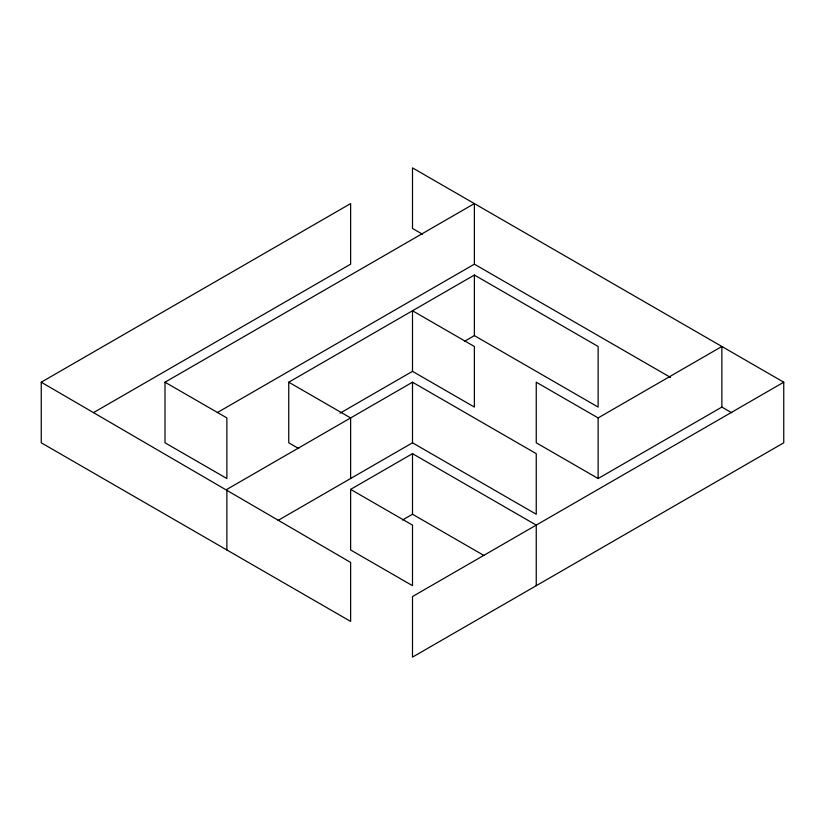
<?xml version="1.0" encoding="UTF-8"?>
<svg xmlns="http://www.w3.org/2000/svg" width="825" height="825" viewBox="0 0 825 825"><rect width="100%" height="100%" fill="white"/><g stroke="black" fill="none" stroke-linecap="round" stroke-linejoin="round"><path stroke-width="1.24" d="M41.25 382.202L350.625 562.433L350.625 621.411L41.25 442.798L41.25 382.202L350.625 203.589L350.625 264.175L93.555 412.593M165 382.202L226.875 417.924L226.875 478.521L165 442.798L165 382.202L474.375 203.589L474.375 264.175L217.305 412.593M298.691 448.532L288.75 442.798L288.75 382.202L474.375 275.034L598.125 346.479L598.125 407.076L474.375 335.62L464.434 341.364M340.034 413.181L412.5 371.343L474.375 407.076L474.375 346.479L412.5 310.757L412.5 371.343M278.159 520.358L412.5 442.798L536.25 514.243L536.25 453.657L412.5 382.202L226.875 489.38L226.875 549.966M350.625 489.38L412.5 525.102L412.5 585.688L350.625 549.966L350.625 489.38L412.5 453.657L536.25 525.102L536.25 585.688M402.559 519.977L412.5 514.243L483.852 555.431M598.125 417.924L721.875 346.479L721.875 407.076L598.125 478.521L536.25 442.798L536.25 382.202L598.125 417.924L598.125 478.521M783.75 382.202L412.5 596.547L412.5 657.133L783.75 442.798L783.75 382.202L412.5 167.867L412.5 228.453L422.441 234.197M474.375 264.175L670.591 377.458M721.875 407.076L731.816 412.809M288.75 382.202L350.625 417.924L350.625 478.521M474.375 275.034L474.375 335.62M412.5 382.202L412.5 442.798M412.5 453.657L412.5 514.243"/></g></svg>
